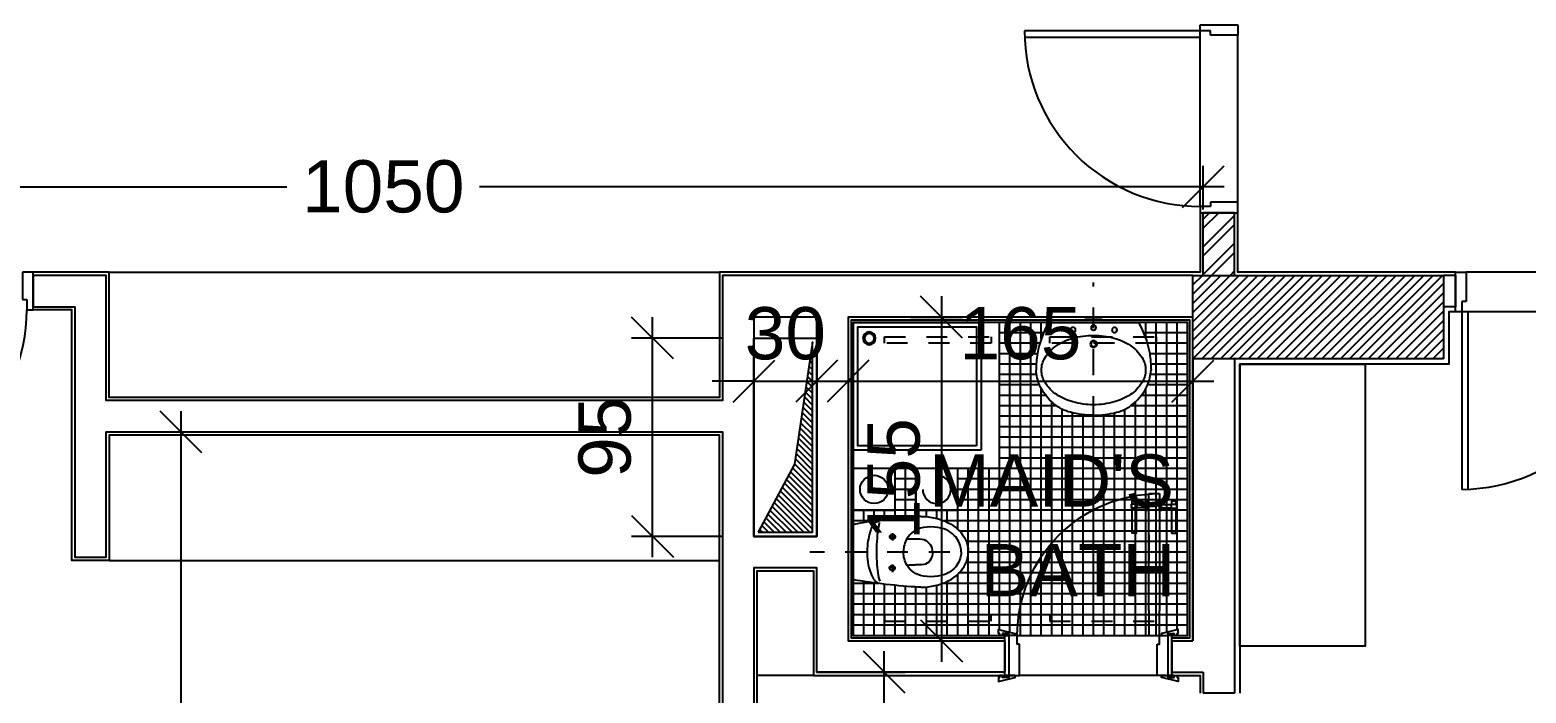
# Model space of a CAD drawing. Extents: x -1.8 to 45.6, y -22.6 to 61.5.
# Drawn here: x 8.61 to 15.77, y 45.9 to 49.07 of the extents above; entities that cross this region are included whole.
import ezdxf
from ezdxf.enums import TextEntityAlignment as Align

# ---------------------------------------------------------------- set-up
doc = ezdxf.new("R2010")
doc.units = 0
doc.header["$MEASUREMENT"] = 0
doc.header["$PDMODE"] = 35
doc.header["$PDSIZE"] = 0.3
for name, pattern in [('CENTER', [2, 1.25, -0.25, 0.25, -0.25]), ('DASHDOTX2', [50.8, 25.4, -12.7, 0, -12.7]), ('HIDDEN2', [0.1875, 0.125, -0.0625])]:
    doc.linetypes.add(name, pattern=pattern)
doc.layers.get('0').update_dxf_attribs({"linetype": 'CONTINUOUS'})
doc.layers.get('DEFPOINTS').update_dxf_attribs({"linetype": 'CONTINUOUS'})
for name, color, linetype in [('60%', 7, 'CONTINUOUS'), ('A-AXIS-SANITARY', 10, 'DASHDOTX2'), ('A-closet', 252, 'CONTINUOUS'), ('a-dim', 3, 'CONTINUOUS'), ('A-DOORS', 1, 'CONTINUOUS'), ('A-FLOR-FCL', 61, 'HIDDEN2'), ('A-FLOR-PFIX', 61, 'CONTINUOUS'), ('A-HATCH-CONC', 8, 'CONTINUOUS'), ('A-HATCH-WALL', 8, 'CONTINUOUS'), ('a-kitchen', 95, 'CONTINUOUS'), ('A-MECHANICAL', 8, 'CONTINUOUS'), ('A-NOMENCLATURE', 3, 'CONTINUOUS'), ('A-PLASTER', 8, 'CONTINUOUS'), ('A-PORTE', 1, 'CONTINUOUS'), ('A-PROJ-TIL-BATH', 8, 'CONTINUOUS'), ('A-SANIT', 95, 'CONTINUOUS'), ('A-SECT-TILE', 12, 'CONTINUOUS'), ('a-shaft', 251, 'CONTINUOUS'), ('A-TILES', 137, 'CONTINUOUS'), ('A-WALL', 4, 'CONTINUOUS'), ('S-2ND-3RD-4-5-6TH$0$A-SHAFT 2-3-4-5-6', 8, 'CONTINUOUS'), ('S-2ND-3RD-4-5-6TH$0$A-STR 2-3-4-5-6', 2, 'CONTINUOUS')]:
    doc.layers.add(name, color=color, linetype=linetype)
doc.styles.add('A100-STEXT', font='arial.ttf', dxfattribs={"height": 0.25})
doc.dimstyles.new('A100-DIM', dxfattribs={"dimtxt": 0.25, "dimasz": 0.2, "dimexe": 0.1, "dimexo": 0.3, "dimgap": 0.1, "dimtad": 1, "dimlfac": 100, "dimrnd": 0.5, "dimdsep": 46, "dimtxsty": 'A100-STEXT', "dimblk1": 'OBLIQUE', "dimblk2": 'OBLIQUE', "dimsah": 1, "dimcen": -0.05, "dimdle": 0.1, "dimclrd": 15, "dimclre": 15, "dimclrt": 256, "dimadec": 0, "dimazin": 0, "dimtfac": 0.28, "dimtix": 1, "dimtmove": 2, "dimatfit": 3, "dimldrblk": 'OBLIQUE', "dimfxl": 1, "dimtolj": 1, "dimarcsym": 0})

# ---------------------------------------------------------------- blocks, each defined once
blk = doc.blocks.new('A$C10AC7E0F')
at = {"layer": 'A-PROJ-TIL-BATH', "ltscale": 0.5}
for p, q in [((0, -1.4713), (0, 0)), ((0.2111, -0.05), (0, -0.05)), ((0.05, -1.4838), (0.05, 0)), ((0.1, -1.5), (0.1, 0)), ((0.15, -1.5), (0.15, 0)), ((0.2, -0.0792), (0.2, 0)), ((0.9, -0.05), (0.6889, -0.05)), ((0.7, -0.0792), (0.7, 0)), ((0.75, -1.5), (0.75, 0)), ((0.8, -1.4838), (0.8, 0)), ((0.85, -1.4713), (0.85, 0)), ((0.9, -1.5), (0.9, 0)), ((0.1933, -0.1), (0, -0.1)), ((0.9, -0.1), (0.7067, -0.1)), ((0.1812, -0.15), (0, -0.15)), ((0.1759, -0.2), (0, -0.2)), ((0.9, -0.15), (0.7188, -0.15)), ((0.9, -0.2), (0.7241, -0.2)), ((0.1772, -0.25), (0, -0.25)), ((0.9, -0.25), (0.7228, -0.25)), ((0.1913, -0.3), (0, -0.3)), ((0.2216, -0.35), (0, -0.35)), ((0.2, -1.5), (0.2, -0.3174)), ((0.9, -0.35), (0.6784, -0.35)), ((0.7, -1.5), (0.7, -0.3174)), ((0.9, -0.3), (0.7087, -0.3)), ((0.2729, -0.4), (0, -0.4)), ((0.25, -1.5), (0.25, -0.3809)), ((0.3, -1.5), (0.3, -0.4165)), ((0.6, -1.5), (0.6, -0.4165)), ((0.9, -0.4), (0.6271, -0.4)), ((0.65, -1.5), (0.65, -0.3809)), ((0.9, -0.45), (0, -0.45)), ((0.9, -0.5), (0, -0.5)), ((0.35, -1.5), (0.35, -0.4334)), ((0.4, -1.5), (0.4, -0.4424)), ((0.45, -1.5), (0.45, -0.445)), ((0.5, -1.5), (0.5, -0.4424)), ((0.55, -1.5), (0.55, -0.4334)), ((0.9, -0.55), (0, -0.55)), ((0.9, -0.6), (0, -0.6)), ((0.9, -0.7), (-0.7, -0.7)), ((-0.5, -0.9391), (-0.5, -0.7)), ((-0.45, -0.9341), (-0.45, -0.7)), ((-0.4, -0.9306), (-0.4, -0.7)), ((-0.2, -0.991), (-0.2, -0.7)), ((-0.15, -1.5), (-0.15, -0.7)), ((-0.1, -1.5), (-0.1, -0.7)), ((-0.05, -1.5), (-0.05, -0.7)), ((0.9, -0.65), (0, -0.65)), ((-0.4, -0.75), (-0.5, -0.75)), ((0.9, -0.75), (-0.2, -0.75)), ((-0.4, -0.8), (-0.5, -0.8)), ((-0.4, -0.85), (-0.5, -0.85)), ((0.9, -0.8), (-0.2, -0.8)), ((0.9, -0.85), (-0.2, -0.85)), ((0.9, -0.9), (-0.7, -0.9)), ((-0.65, -0.959), (-0.65, -0.9)), ((-0.6, -0.9516), (-0.6, -0.9)), ((-0.55, -0.945), (-0.55, -0.9)), ((-0.35, -0.9307), (-0.35, -0.9)), ((-0.3, -0.9391), (-0.3, -0.9)), ((-0.25, -0.9575), (-0.25, -0.9)), ((-0.5882, -0.95), (-0.7, -0.95)), ((0.9, -0.95), (-0.2669, -0.95)), ((0.9, -1), (-0.1908, -1)), ((0.9, -1.05), (-0.1589, -1.05)), ((0.9, -1.1), (-0.1501, -1.1)), ((-0.2, -1.5), (-0.2, -1.2066)), ((0.9, -1.2), (-0.1931, -1.2)), ((0.9, -1.15), (-0.1599, -1.15)), ((-0.5803, -1.25), (-0.7, -1.25)), ((-0.65, -1.5), (-0.65, -1.2406)), ((-0.6, -1.5), (-0.6, -1.2475)), ((-0.55, -1.5), (-0.55, -1.2537)), ((-0.5, -1.5), (-0.5, -1.2591)), ((-0.45, -1.5), (-0.45, -1.2637)), ((-0.4, -1.5), (-0.4, -1.267)), ((-0.35, -1.5), (-0.35, -1.2669)), ((-0.3, -1.5), (-0.3, -1.2584)), ((0.9, -1.25), (-0.273, -1.25)), ((-0.25, -1.5), (-0.25, -1.2401)), ((0.9, -1.3), (-0.7, -1.3)), ((0.9, -1.35), (-0.7, -1.35)), ((0.9, -1.4), (-0.7, -1.4)), ((0.9, -1.45), (-0.7, -1.45)), ((0, -1.5), (0, -1.49)), ((0.85, -1.5), (0.85, -1.49))]:
    blk.add_line(p, q, dxfattribs=at)
blk = doc.blocks.new('P90E18D')
at = {"layer": 'A-PORTE'}
for p, q in [((0, 0), (0.05, 0)), ((0, -0.18), (0, 0)), ((0.05, 0), (0.05, -0.13)), ((0.9, 0), (0.85, 0)), ((0.85, 0), (0.85, -0.13)), ((0.9, -0.18), (0.9, 0)), ((0.05, -0.13), (0.03, -0.13)), ((0.03, -0.13), (0.03, -0.18)), ((0.85, -0.13), (0.87, -0.13)), ((0.87, -0.13), (0.87, -0.18)), ((0.03, -0.18), (0, -0.18)), ((0.06, -0.18), (0.02, -0.18)), ((0.03, -0.18), (0.03, -1.02)), ((0.06, -1.02), (0.06, -0.18)), ((0.87, -0.18), (0.9, -0.18))]:
    blk.add_line(p, q, dxfattribs=at)
blk.add_arc((0.03, -0.18), 0.84, 270, 360, dxfattribs=at)
blk = doc.blocks.new('P90E19D')
at = {"layer": 'A-PORTE'}
for p, q in [((0, 0), (0.05, 0)), ((0, -0.19), (0, 0)), ((0.05, 0), (0.05, -0.14)), ((0.9, 0), (0.85, 0)), ((0.85, 0), (0.85, -0.14)), ((0.9, -0.19), (0.9, 0)), ((0.03, -0.14), (0.03, -0.19)), ((0.05, -0.14), (0.03, -0.14)), ((0.85, -0.14), (0.87, -0.14)), ((0.87, -0.14), (0.87, -0.19)), ((0.03, -0.19), (0, -0.19)), ((0.06, -0.19), (0.02, -0.19)), ((0.03, -0.19), (0.03, -1.0399)), ((0.06, -1.0391), (0.06, -0.19)), ((0.87, -0.19), (0.9, -0.19))]:
    blk.add_line(p, q, dxfattribs=at)
blk.add_arc((0.02, -0.19), 0.85, 270.67408, 360, dxfattribs=at)
blk = doc.blocks.new('BAC')
at = {"layer": 'A-SANIT'}
for points in [[(-0.7, -0.7), (0, -0.7), (0, 0), (-0.7, 0)], [(-0.675, -0.675), (-0.025, -0.675), (-0.025, -0.025), (-0.675, -0.025)]]:
    blk.add_lwpolyline(points, close=True, dxfattribs=at)
for radius in [0.035, 0.0263]:
    blk.add_circle((-0.0875, -0.0875), radius, dxfattribs=at)
blk = doc.blocks.new('A$C45807027')
at = {"layer": 'A-DOORS'}
for p, q in [((0, 0.009), (-0.009, -0.019)), ((-0.009, 0.009), (0, -0.019)), ((0.19, 0.009), (0.199, -0.019)), ((0.199, 0.009), (0.19, -0.019)), ((0.68, 0.0005), (0.68, 0.0195)), ((0.6805, 0.02), (0.8, 0.02)), ((0.8, -0.003), (0.8, 0.023)), ((0.8, 0.023), (0.805, 0.023)), ((0.815, 0.023), (0.82, 0.023)), ((0.82, -0.003), (0.82, 0.023)), ((0.82, 0.02), (0.8345, 0.02)), ((0.835, 0.0005), (0.835, 0.0195)), ((0.19, -0.11), (0.19, -0.06)), ((0.19, -0.06), (0.31, -0.06)), ((0.75, -0.06), (0.31, -0.06)), ((0.673, -0.06), (0.55, -0.06)), ((0.6805, 0), (0.8, 0)), ((0.87, -0.06), (0.75, -0.06)), ((0.79, -0.06), (0.79, -0.052)), ((0.79, -0.06), (0.83, -0.06)), ((0.792, -0.05), (0.828, -0.05)), ((0.8, -0.003), (0.8025, -0.003)), ((0.8025, -0.05), (0.8025, -0.003)), ((0.8175, -0.05), (0.8175, -0.003)), ((0.8175, -0.003), (0.82, -0.003)), ((0.82, 0), (0.8345, 0)), ((0.83, -0.06), (0.83, -0.052)), ((0.87, -0.11), (0.87, -0.06)), ((0.31, -0.11), (0.19, -0.11)), ((0.31, -0.11), (0.75, -0.11)), ((0.673, -0.11), (0.55, -0.11)), ((0.75, -0.11), (0.87, -0.11)), ((0.79, -0.11), (0.79, -0.118)), ((0.79, -0.11), (0.83, -0.11)), ((0.792, -0.12), (0.828, -0.12)), ((0.8025, -0.12), (0.8025, -0.167)), ((0.8175, -0.12), (0.8175, -0.167)), ((0.83, -0.11), (0.83, -0.118)), ((0.68, -0.1705), (0.68, -0.1895)), ((0.6805, -0.17), (0.8, -0.17)), ((0.6805, -0.19), (0.8, -0.19)), ((0.8, -0.167), (0.8, -0.193)), ((0.8, -0.167), (0.8025, -0.167)), ((0.8, -0.193), (0.805, -0.193)), ((0.815, -0.193), (0.82, -0.193)), ((0.8175, -0.167), (0.82, -0.167)), ((0.82, -0.167), (0.82, -0.193)), ((0.82, -0.17), (0.8345, -0.17)), ((0.82, -0.19), (0.8345, -0.19)), ((0.835, -0.1705), (0.835, -0.1895)), ((0, -0.809), (-0.009, -0.781)), ((-0.009, -0.809), (0, -0.781)), ((0.19, -0.809), (0.199, -0.781)), ((0.199, -0.809), (0.19, -0.781))]:
    blk.add_line(p, q, dxfattribs=at)
at = {"layer": 'A-DOORS', "color": 8}
for p, q in [((0, -0.07), (0, -0.73)), ((0.19, -0.74), (0.19, -0.06))]:
    blk.add_line(p, q, dxfattribs=at)
at = {"layer": 'A-DOORS'}
for points in [[(0, 0.01), (0, 0.025), (-0.01, 0.025), (-0.01, 0.03), (-0.03, 0.03), (-0.0104, -0.0482, 0.381769), (-0.0084, -0.05), (0, -0.05), (0, -0.02), (-0.01, -0.02), (-0.01, 0.01), (0, 0.01)], [(0.19, 0.01), (0.19, 0.025), (0.2, 0.025), (0.2, 0.03), (0.22, 0.03), (0.2004, -0.0482, -0.381769), (0.1984, -0.05), (0.19, -0.05), (0.19, -0.02), (0.2, -0.02), (0.2, 0.01), (0.19, 0.01)], [(0, -0.81), (0, -0.825), (-0.01, -0.825), (-0.01, -0.83), (-0.03, -0.83), (-0.0104, -0.7518, -0.381769), (-0.0084, -0.75), (0, -0.75), (0, -0.78), (-0.01, -0.78), (-0.01, -0.81), (0, -0.81)], [(0.19, -0.81), (0.19, -0.825), (0.2, -0.825), (0.2, -0.83), (0.22, -0.83), (0.2004, -0.7518, 0.381769), (0.1984, -0.75), (0.19, -0.75), (0.19, -0.78), (0.2, -0.78), (0.2, -0.81), (0.19, -0.81)]]:
    blk.add_lwpolyline(points, format="xyb", dxfattribs=at)
for points in [[(0, 0.009), (0, -0.019), (-0.009, -0.019), (-0.009, 0.009)], [(0.19, 0.009), (0.19, -0.019), (0.199, -0.019), (0.199, 0.009)], [(0, -0.809), (0, -0.781), (-0.009, -0.781), (-0.009, -0.809)], [(0.19, -0.809), (0.19, -0.781), (0.199, -0.781), (0.199, -0.809)]]:
    blk.add_lwpolyline(points, close=True, dxfattribs=at)
for points in [[(0, 0), (0.19, 0), (0.19, -0.02), (0, -0.02), (0, 0)], [(0.19, -0.02), (0, -0.02), (0, -0.07), (0.15, -0.07)], [(0.15, -0.07), (0.15, -0.06), (0.19, -0.06), (0.19, -0.02)], [(0.19, -0.78), (0, -0.78), (0, -0.73), (0.15, -0.73)], [(0, -0.8), (0.19, -0.8), (0.19, -0.78), (0, -0.78), (0, -0.8)], [(0.15, -0.73), (0.15, -0.74), (0.19, -0.74), (0.19, -0.78)]]:
    blk.add_lwpolyline(points, dxfattribs=at)
blk.add_arc((0.1897, -0.0597), 0.6803, 270.02544, 359.97456, dxfattribs=at)
at = {"layer": 'A-DOORS', "extrusion": (0, 0, -1)}
for centre, major_axis, start_param, end_param in [((0.6805, 0.0195), (-0.000354, 0.000354), 5.497787, 7.068583), ((0.6805, 0.0005), (0.000354, 0.000354), 2.356194, 3.926991), ((0.81, 0.0306), (-0.00642, 0.00642), 3.344077, 4.509904), ((0.8345, 0.0195), (0.000354, 0.000354), -0.785398, 0.785398), ((0.8345, 0.0005), (-0.000354, 0.000354), 2.356194, 3.926991), ((0.792, -0.052), (-0.00141, 0.00141), 5.497787, 7.068583), ((0.81, -0.021), (-0.0138, 0.0138), 0.390607, 1.180189), ((0.828, -0.052), (0.00141, 0.00141), -0.785398, 0.785398), ((0.792, -0.118), (-0.00141, 0.00141), 3.926991, 5.497787), ((0.828, -0.118), (-0.00141, 0.00141), 2.356194, 3.926991), ((0.6805, -0.1705), (-0.000354, 0.000354), 5.497787, 7.068583), ((0.6805, -0.1895), (0.000354, 0.000354), 2.356194, 3.926991), ((0.81, -0.149), (-0.0138, 0.0138), 3.5322, 4.321782), ((0.81, -0.2006), (-0.00642, 0.00642), 0.202485, 1.368312), ((0.8345, -0.1705), (0.000354, 0.000354), -0.785398, 0.785398), ((0.8345, -0.1895), (0.000354, 0.000354), 0.785398, 2.356194)]:
    blk.add_ellipse(centre, major_axis=major_axis, ratio=1, start_param=start_param, end_param=end_param, dxfattribs=at)
blk = doc.blocks.new('A$C53822070')
for p, q in [((-0.2151, 0), (0.2151, 0)), ((0.0415, 0.0208), (-0.0415, 0.0208)), ((0, -0.0208), (0, 0.0623))]:
    blk.add_line(p, q)
for centre, major_axis, ratio, start_param, end_param in [((0.0235, -0.1413), (0.1682, 0.344), 0.723099, 1.513078, 1.932546), ((-0.05, -0.2181), (0.0143, 0.3454), 0.649977, 1.397156, 1.627734), ((0.1411, -0.2285), (0.0236, 0.1689), 0.782, 4.379189, 4.821349), ((0.0117, -0.2055), (0.2677, 0.0211), 0.927449, -0.919698, -0.479256), ((0.0331, -0.1533), (-0.0987, 0.271), 0.7883, 3.04069, 3.436057), ((0.005, -0.0517), (0.2781, 0.2781), 1, 3.914278, 4.196419)]:
    blk.add_ellipse(centre, major_axis=major_axis, ratio=ratio, start_param=start_param, end_param=end_param)
at = {"extrusion": (0, 0, -1)}
for centre, major_axis, ratio, start_param, end_param in [((-0.0235, -0.1413), (-0.1682, 0.344), 0.723099, 1.513078, 1.932546), ((-0.0984, -0.0369), (-0.00881, 0.00881), 1, 5.497787, 11.780972), ((0, -0.4349), (-0.2634, 0.2634), 1, 0.51597, 0.785398), ((-0.0002, -0.0251), (0.00881, 0.00881), 1, 3.926991, 10.210176), ((0, -0.4349), (0.2634, 0.2634), 1, -0.785398, -0.51597), ((0.1005, -0.0364), (-0.00881, 0.00881), 1, 5.497787, 11.780972), ((-0.0709, -0.269), (0.1343, 0.1343), 1, 4.48294, 4.909784), ((-0.0281, -0.3332), (0.1889, 0.1889), 1, -1.373401, -1.054826), ((0, -0.1038), (0.0117, 0.0117), 1, 3.926991, 10.210176), ((0, -0.1038), (-0.00881, 0.00881), 1, 5.497787, 11.780972), ((0.0281, -0.3332), (-0.1889, 0.1889), 1, 1.054826, 1.373401), ((0.0709, -0.269), (-0.1343, 0.1343), 1, 1.373401, 1.800245), ((-0.1361, -0.2285), (0.08, 0.08), 1, 3.926991, 4.48294), ((0.1361, -0.2285), (-0.08, 0.08), 1, 1.800245, 2.356194), ((0.05, -0.2181), (-0.0143, 0.3454), 0.649977, 1.397156, 1.627734), ((-0.1411, -0.2285), (-0.0236, 0.1689), 0.782, 4.379189, 4.821349), ((-0.1361, -0.2285), (0.08, 0.08), 1, 3.371042, 3.926991), ((0.1361, -0.2285), (0.08, 0.08), 1, 0.785398, 1.341347), ((-0.0117, -0.2055), (-0.2677, 0.0211), 0.927449, -0.919698, -0.479256), ((-0.0709, -0.188), (0.1343, 0.1343), 1, 2.944197, 3.371042), ((-0.0281, -0.1237), (-0.1889, 0.1889), 1, 4.196419, 4.514993), ((0.0281, -0.1237), (0.1889, 0.1889), 1, 1.768192, 2.086766), ((0.0709, -0.188), (0.1343, 0.1343), 1, 1.341347, 1.768192), ((-0.0331, -0.1533), (0.0987, 0.271), 0.7883, 3.04069, 3.436057), ((0, -0.0221), (-0.2634, 0.2634), 1, 3.926991, 4.196419), ((0, -0.0221), (-0.2634, 0.2634), 1, 3.657563, 3.926991), ((-0.005, -0.0517), (-0.2781, 0.2781), 1, 3.914278, 4.196419)]:
    blk.add_ellipse(centre, major_axis=major_axis, ratio=ratio, start_param=start_param, end_param=end_param, dxfattribs=at)
at = {"layer": 'A-AXIS-SANITARY', "linetype": 'CENTER', "ltscale": 0.1}
blk.add_line((0, -0.6786), (0, 0.1908), dxfattribs=at)
blk = doc.blocks.new('A$C7FB65830')
at = {"color": 0}
for p, q in [((-443.2, 7.2), (-455.5, -0.9)), ((-430.1, 14.4), (-443.2, 7.2)), ((-416.3, 20.9), (-430.1, 14.4)), ((-401.9, 26.6), (-416.3, 20.9)), ((-387, 31.5), (-401.9, 26.6)), ((-371.6, 35.5), (-387, 31.5)), ((-355.8, 38.7), (-371.6, 35.5)), ((-339.7, 41), (-355.8, 38.7)), ((-323.3, 42.4), (-339.7, 41)), ((-306.8, 42.9), (-323.3, 42.4)), ((-305.8, 42.4), (-292.6, 42.1)), ((-292.6, 42.1), (-277.8, 41.5)), ((-277.8, 41.5), (-261.5, 40.5)), ((-261.5, 40.5), (-244, 39.2)), ((-244, 39.2), (-225.6, 37.5)), ((-225.6, 37.5), (-206.4, 35.6)), ((-206.4, 35.6), (-186.8, 33.5)), ((-186.8, 33.5), (-167, 31.3)), ((-167, 31.3), (-147.2, 28.9)), ((-147.2, 28.9), (-127.6, 26.4)), ((-128.9, 27), (-124.9, 25.6)), ((-127.6, 26.4), (-108.5, 23.9)), ((-124.9, 25.6), (-121.2, 24.2)), ((-121.2, 24.2), (-117.7, 22.9)), ((-117.7, 22.9), (-114.3, 21.7)), ((-116.6, 14.7), (-113.9, 1.7)), ((-114.3, 21.7), (-111.2, 20.4)), ((-113.9, 1.7), (-111.5, -12.1)), ((-111.2, 20.4), (-108.3, 19.2)), ((-108.5, 23.9), (-90.2, 21.4)), ((-108.3, 19.2), (-105.5, 18)), ((-105.5, 18), (-102.8, 16.7)), ((-102.8, 16.7), (-100.3, 15.3)), ((-100.3, 15.3), (-98, 13.8)), ((-98, 13.8), (-95.8, 12.2)), ((-95.8, 12.2), (-93.7, 10.5)), ((-93.7, 10.5), (-91.7, 8.5)), ((-91.7, 8.5), (-89.8, 6.4)), ((-90.2, 21.4), (-72.8, 18.9)), ((-89.8, 6.4), (-88, 4.1)), ((-88, 4.1), (-86.2, 1.5)), ((-86.2, 1.5), (-84.5, -1.4)), ((-72.8, 18.9), (-56.6, 16.5)), ((-56.6, 16.5), (-41.9, 14.2)), ((-41.9, 14.2), (-28.9, 12)), ((-28.9, 12), (-17.8, 10.1)), ((-17.8, 10.1), (-8.8, 8.4)), ((-8.8, 8.4), (-2.3, 7)), ((-2.3, 7), (1.5, 5.9)), ((1.9, 5.9), (1.9, -244.6)), ((-509.7, -63.7), (-514.7, -76.4)), ((-503.4, -51.6), (-509.7, -63.7)), ((-495.9, -40.1), (-503.4, -51.6)), ((-487.3, -29.3), (-495.9, -40.1)), ((-477.7, -19.1), (-487.3, -29.3)), ((-478.8, -73.1), (-474.8, -65.4)), ((-467, -9.6), (-477.7, -19.1)), ((-474.8, -65.4), (-470.1, -57.8)), ((-470.1, -57.8), (-464.5, -50.3)), ((-455.5, -0.9), (-467, -9.6)), ((-464.5, -50.3), (-458, -43.1)), ((-458, -43.1), (-450.6, -36.1)), ((-450.6, -36.1), (-442.2, -29.6)), ((-442.2, -29.6), (-432.7, -23.6)), ((-432.7, -23.6), (-422.2, -18.3)), ((-422.2, -18.3), (-410.4, -13.6)), ((-410.4, -13.6), (-397.5, -9.9)), ((-397.5, -9.9), (-383.3, -7.1)), ((-383.3, -7.1), (-367.7, -5.3)), ((-367.7, -5.3), (-350.8, -4.7)), ((-350.8, -4.7), (-334, -5.4)), ((-329, -66.7), (-336.4, -71.9)), ((-334, -5.4), (-318.7, -7.4)), ((-320.4, -62.6), (-329, -66.7)), ((-310.9, -59.9), (-320.4, -62.6)), ((-318.7, -7.4), (-305, -10.6)), ((-300.2, -58.6), (-310.9, -59.9)), ((-305, -10.6), (-292.7, -14.9)), ((-297.8, -58.6), (-300.2, -58.6)), ((-295.1, -58.5), (-297.8, -58.6)), ((-292, -58.5), (-295.1, -58.5)), ((-292.7, -14.9), (-281.7, -20.1)), ((-288.7, -58.4), (-292, -58.5)), ((-285.1, -58.4), (-288.7, -58.4)), ((-281.4, -58.4), (-285.1, -58.4)), ((-281.7, -20.1), (-272, -26.1)), ((-277.6, -58.3), (-281.4, -58.4)), ((-273.7, -58.3), (-277.6, -58.3)), ((-269.8, -58.3), (-273.7, -58.3)), ((-272, -26.1), (-263.5, -32.8)), ((-266, -58.3), (-269.8, -58.3)), ((-262.3, -58.3), (-266, -58.3)), ((-263.5, -32.8), (-256.1, -40)), ((-258.7, -58.3), (-262.3, -58.3)), ((-255.3, -58.4), (-258.7, -58.3)), ((-256.1, -40), (-249.7, -47.6)), ((-252.3, -58.4), (-255.3, -58.4)), ((-249.5, -58.4), (-252.3, -58.4)), ((-249.7, -47.6), (-244.3, -55.4)), ((-247.1, -58.4), (-249.5, -58.4)), ((-245.2, -58.4), (-247.1, -58.4)), ((-243.7, -58.4), (-245.2, -58.4)), ((-244.3, -55.4), (-239.8, -63.4)), ((-242.8, -58.4), (-243.7, -58.4)), ((-242.5, -58.4), (-242.8, -58.4)), ((-239.8, -63.4), (-236.1, -71.4)), ((-193.8, -49.6), (-159.9, -49.6)), ((-188.5, -47.2), (-188.7, -49.2)), ((-188.7, -49.2), (-188.5, -51.3)), ((-188, -45.2), (-188.5, -47.2)), ((-188.5, -51.3), (-188, -53.3)), ((-187.1, -43.3), (-188, -45.2)), ((-188, -53.3), (-187.1, -55.2)), ((-185.9, -41.6), (-187.1, -43.3)), ((-187.1, -55.2), (-185.9, -56.9)), ((-184.4, -40.1), (-185.9, -41.6)), ((-185.9, -56.9), (-184.4, -58.3)), ((-182.7, -38.9), (-184.4, -40.1)), ((-184.4, -58.3), (-182.7, -59.5)), ((-180.9, -38.1), (-182.7, -38.9)), ((-182.7, -59.5), (-180.9, -60.4)), ((-178.8, -37.5), (-180.9, -38.1)), ((-180.9, -60.4), (-178.8, -60.9)), ((-176.8, -37.3), (-178.8, -37.5)), ((-178.8, -60.9), (-176.8, -61.1)), ((-174.7, -37.5), (-176.8, -37.3)), ((-176.8, -61.1), (-174.7, -60.9)), ((-176.5, -33.5), (-176.5, -66.3)), ((-172.7, -38.1), (-174.7, -37.5)), ((-174.7, -60.9), (-172.7, -60.4)), ((-170.8, -38.9), (-172.7, -38.1)), ((-172.7, -60.4), (-170.8, -59.5)), ((-169.1, -40.1), (-170.8, -38.9)), ((-170.8, -59.5), (-169.1, -58.3)), ((-167.7, -41.6), (-169.1, -40.1)), ((-169.1, -58.3), (-167.7, -56.9)), ((-166.5, -43.3), (-167.7, -41.6)), ((-167.7, -56.9), (-166.5, -55.2)), ((-165.6, -45.2), (-166.5, -43.3)), ((-166.5, -55.2), (-165.6, -53.3)), ((-165.1, -47.2), (-165.6, -45.2)), ((-165.6, -53.3), (-165.1, -51.3)), ((-164.9, -49.2), (-165.1, -47.2)), ((-165.1, -51.3), (-164.9, -49.2)), ((-164.9, -49.2), (-164.9, -49.2)), ((-164.9, -49.2), (-164.9, -49.2)), ((-111.5, -12.1), (-109.4, -26.3)), ((-109.4, -26.3), (-107.7, -41)), ((-107.7, -41), (-106.3, -56)), ((-106.3, -56), (-105.2, -71.2)), ((-84.5, -1.4), (-82.9, -4.5)), ((-82.9, -4.5), (-81.3, -8)), ((-81.3, -8), (-79.8, -11.8)), ((-79.8, -11.8), (-77.6, -18)), ((-77.6, -18), (-75.3, -24.9)), ((-75.3, -24.9), (-73.1, -32.6)), ((-73.1, -32.6), (-70.9, -41)), ((-70.9, -41), (-68.8, -50)), ((-68.8, -50), (-66.9, -59.7)), ((-66.9, -59.7), (-65.1, -69.9)), ((-520.6, -103.5), (-521.4, -118)), ((-520.6, -132.9), (-521.4, -118.5)), ((-518.3, -89.7), (-520.6, -103.5)), ((-518.3, -146.7), (-520.6, -132.9)), ((-514.7, -76.4), (-518.3, -89.7)), ((-489.9, -118.2), (-489.7, -113.4)), ((-489.9, -118.2), (-489.7, -123.1)), ((-489.7, -113.4), (-489.2, -107.8)), ((-489.7, -123.1), (-489.2, -128.6)), ((-489.2, -107.8), (-488.2, -101.7)), ((-489.2, -128.6), (-488.2, -134.8)), ((-488.2, -101.7), (-486.7, -95)), ((-488.2, -134.8), (-486.7, -141.4)), ((-486.7, -95), (-484.7, -88)), ((-484.7, -88), (-482.1, -80.6)), ((-482.1, -80.6), (-478.8, -73.1)), ((-357.6, -109.9), (-358.6, -118.6)), ((-358.6, -118.6), (-358.5, -127.3)), ((-358.5, -127.3), (-357.4, -135.9)), ((-355.5, -101.3), (-357.6, -109.9)), ((-357.4, -135.9), (-355.1, -144.1)), ((-352.4, -93), (-355.5, -101.3)), ((-348.1, -85.3), (-352.4, -93)), ((-342.8, -78.2), (-348.1, -85.3)), ((-336.4, -71.9), (-342.8, -78.2)), ((-236.1, -71.4), (-233.1, -79.2)), ((-233.1, -79.2), (-230.8, -86.8)), ((-230.8, -86.8), (-229, -94)), ((-229, -94), (-227.7, -100.6)), ((-229, -142.4), (-227.7, -135.8)), ((-227.7, -100.6), (-226.9, -106.6)), ((-227.7, -135.8), (-226.9, -129.8)), ((-226.9, -106.6), (-226.4, -111.8)), ((-226.9, -129.8), (-226.4, -124.6)), ((-226.4, -111.8), (-226.1, -116.1)), ((-226.4, -124.6), (-226.1, -120.4)), ((-226.1, -116.1), (-226, -119.2)), ((-226.1, -120.4), (-226, -117.2)), ((-105.2, -71.2), (-104.4, -86.6)), ((-104.4, -86.6), (-103.9, -102)), ((-103.8, -132.4), (-104.2, -147.2)), ((-103.9, -102), (-103.7, -117.3)), ((-103.7, -117.3), (-103.8, -132.4)), ((-65.1, -69.9), (-63.7, -80.5)), ((-63.7, -80.5), (-62.5, -91.6)), ((-62.5, -91.6), (-61.7, -103.1)), ((-61.7, -103.1), (-61.2, -115)), ((-61.2, -127.1), (-61.7, -139.4)), ((-61.2, -115), (-61.2, -127.1)), ((-514.7, -160), (-518.3, -146.7)), ((-509.7, -172.8), (-514.7, -160)), ((-503.4, -184.9), (-509.7, -172.8)), ((-495.9, -196.3), (-503.4, -184.9)), ((-487.3, -207.2), (-495.9, -196.3)), ((-486.7, -141.4), (-484.7, -148.5)), ((-484.7, -148.5), (-482.1, -155.8)), ((-482.1, -155.8), (-478.8, -163.4)), ((-478.8, -163.4), (-474.8, -171)), ((-474.8, -171), (-470.1, -178.6)), ((-470.1, -178.6), (-464.5, -186.1)), ((-464.5, -186.1), (-458, -193.4)), ((-458, -193.4), (-450.6, -200.3)), ((-450.6, -200.3), (-442.2, -206.8)), ((-355.1, -144.1), (-351.8, -151.7)), ((-351.8, -151.7), (-347.4, -158.7)), ((-347.4, -158.7), (-341.8, -164.8)), ((-341.8, -164.8), (-335.2, -169.9)), ((-335.2, -169.9), (-327.6, -173.8)), ((-327.6, -173.8), (-318.8, -176.3)), ((-318.8, -176.3), (-308.9, -177.3)), ((-308.9, -177.3), (-303.4, -177.4)), ((-303.4, -177.4), (-298, -177.5)), ((-298, -177.5), (-292.9, -177.6)), ((-292.9, -177.6), (-287.9, -177.8)), ((-287.9, -177.8), (-283.1, -178)), ((-283.1, -178), (-278.6, -178.2)), ((-278.6, -178.2), (-274.3, -178.4)), ((-274.3, -178.4), (-270.3, -178.6)), ((-272, -210.3), (-263.5, -203.6)), ((-270.3, -178.6), (-266.5, -178.8)), ((-266.5, -178.8), (-262.9, -179)), ((-263.5, -203.6), (-256.1, -196.4)), ((-262.9, -179), (-259.7, -179.2)), ((-259.7, -179.2), (-256.7, -179.4)), ((-256.7, -179.4), (-254.1, -179.6)), ((-256.1, -196.4), (-249.7, -188.8)), ((-254.1, -179.6), (-251.7, -179.8)), ((-251.7, -179.8), (-249.7, -179.9)), ((-249.7, -179.9), (-248, -180.1)), ((-249.7, -188.8), (-244.3, -181)), ((-248, -180.1), (-246.7, -180.2)), ((-246.7, -180.2), (-245.7, -180.3)), ((-245.7, -180.3), (-245.2, -180.3)), ((-245.2, -180.3), (-245, -180.3)), ((-244.3, -181), (-239.8, -173)), ((-239.8, -173), (-236.1, -165)), ((-236.1, -165), (-233.1, -157.2)), ((-233.1, -157.2), (-230.8, -149.6)), ((-230.8, -149.6), (-229, -142.4)), ((-192.4, -191.7), (-158.5, -191.7)), ((-187.5, -189.8), (-187.7, -191.9)), ((-187.7, -191.9), (-187.5, -194)), ((-186.9, -187.8), (-187.5, -189.8)), ((-187.5, -194), (-186.9, -196)), ((-186.1, -186), (-186.9, -187.8)), ((-186.9, -196), (-186.1, -197.8)), ((-184.9, -184.3), (-186.1, -186)), ((-186.1, -197.8), (-184.9, -199.5)), ((-183.4, -182.8), (-184.9, -184.3)), ((-184.9, -199.5), (-183.4, -201)), ((-181.7, -181.6), (-183.4, -182.8)), ((-183.4, -201), (-181.7, -202.2)), ((-179.8, -180.7), (-181.7, -181.6)), ((-181.7, -202.2), (-179.8, -203.1)), ((-177.8, -180.2), (-179.8, -180.7)), ((-179.8, -203.1), (-177.8, -203.6)), ((-175.8, -180), (-177.8, -180.2)), ((-177.8, -203.6), (-175.8, -203.8)), ((-176.1, -176.2), (-176.1, -210.1)), ((-173.7, -180.2), (-175.8, -180)), ((-175.8, -203.8), (-173.7, -203.6)), ((-171.7, -180.7), (-173.7, -180.2)), ((-173.7, -203.6), (-171.7, -203.1)), ((-169.8, -181.6), (-171.7, -180.7)), ((-171.7, -203.1), (-169.8, -202.2)), ((-168.1, -182.8), (-169.8, -181.6)), ((-169.8, -202.2), (-168.1, -201)), ((-166.7, -184.3), (-168.1, -182.8)), ((-168.1, -201), (-166.7, -199.5)), ((-165.5, -186), (-166.7, -184.3)), ((-166.7, -199.5), (-165.5, -197.8)), ((-164.6, -187.8), (-165.5, -186)), ((-165.5, -197.8), (-164.6, -196)), ((-164.1, -189.8), (-164.6, -187.8)), ((-164.6, -196), (-164.1, -194)), ((-163.9, -191.9), (-164.1, -189.8)), ((-164.1, -194), (-163.9, -191.9)), ((-163.9, -191.9), (-163.9, -191.9)), ((-163.9, -191.9), (-163.9, -191.9)), ((-108.3, -201.7), (-109.9, -213.6)), ((-106.9, -189), (-108.3, -201.7)), ((-105.7, -175.7), (-106.9, -189)), ((-104.8, -161.7), (-105.7, -175.7)), ((-104.2, -147.2), (-104.8, -161.7)), ((-73.2, -202.6), (-77.6, -215.2)), ((-69.5, -189.9), (-73.2, -202.6)), ((-66.6, -177.2), (-69.5, -189.9)), ((-64.3, -164.5), (-66.6, -177.2)), ((-62.7, -151.9), (-64.3, -164.5)), ((-61.7, -139.4), (-62.7, -151.9)), ((-477.7, -217.3), (-487.3, -207.2)), ((-467, -226.8), (-477.7, -217.3)), ((-455.5, -235.6), (-467, -226.8)), ((-443.2, -243.6), (-455.5, -235.6)), ((-430.1, -250.9), (-443.2, -243.6)), ((-442.2, -206.8), (-432.7, -212.8)), ((-432.7, -212.8), (-422.2, -218.2)), ((-416.3, -257.3), (-430.1, -250.9)), ((-422.2, -218.2), (-410.4, -222.8)), ((-401.9, -263), (-416.3, -257.3)), ((-410.4, -222.8), (-397.5, -226.5)), ((-387, -267.9), (-401.9, -263)), ((-397.5, -226.5), (-383.3, -229.4)), ((-371.6, -272), (-387, -267.9)), ((-383.3, -229.4), (-367.7, -231.1)), ((-355.8, -275.1), (-371.6, -272)), ((-367.7, -231.1), (-350.8, -231.7)), ((-350.8, -231.7), (-334, -231)), ((-334, -231), (-318.7, -229)), ((-318.7, -229), (-305, -225.8)), ((-305, -225.8), (-292.7, -221.5)), ((-292.7, -221.5), (-281.7, -216.3)), ((-281.7, -216.3), (-272, -210.3)), ((-206.4, -272.6), (-186.8, -270.6)), ((-186.8, -270.6), (-167, -268.5)), ((-167, -268.5), (-147.2, -266.3)), ((-147.2, -266.3), (-127.6, -264)), ((-127.6, -264), (-108.5, -261.6)), ((-116.1, -243.5), (-118.6, -251.2)), ((-113.8, -234.6), (-116.1, -243.5)), ((-111.3, -260.2), (-114.6, -262)), ((-111.8, -224.6), (-113.8, -234.6)), ((-109.9, -213.6), (-111.8, -224.6)), ((-108.3, -258.4), (-111.3, -260.2)), ((-108.5, -261.6), (-90.2, -259.3)), ((-105.6, -256.6), (-108.3, -258.4)), ((-103.1, -254.8), (-105.6, -256.6)), ((-100.8, -253.1), (-103.1, -254.8)), ((-98.8, -251.3), (-100.8, -253.1)), ((-96.9, -249.6), (-98.8, -251.3)), ((-95.1, -247.8), (-96.9, -249.6)), ((-93.6, -246.1), (-95.1, -247.8)), ((-92.2, -244.4), (-93.6, -246.1)), ((-90.9, -242.7), (-92.2, -244.4)), ((-89.7, -241), (-90.9, -242.7)), ((-90.2, -259.3), (-72.8, -257)), ((-88.7, -239.3), (-89.7, -241)), ((-87.7, -237.7), (-88.7, -239.3)), ((-86.8, -236), (-87.7, -237.7)), ((-86, -234.3), (-86.8, -236)), ((-85.1, -232.7), (-86, -234.3)), ((-84.4, -231), (-85.1, -232.7)), ((-83.6, -229.3), (-84.4, -231)), ((-82.9, -227.7), (-83.6, -229.3)), ((-77.6, -215.2), (-82.9, -227.7)), ((-72.8, -257), (-56.6, -254.7)), ((-56.6, -254.7), (-41.9, -252.5)), ((-41.9, -252.5), (-28.9, -250.5)), ((-28.9, -250.5), (-17.8, -248.7)), ((-17.8, -248.7), (-8.8, -247.1)), ((-8.8, -247.1), (-2.3, -245.7)), ((-2.3, -245.7), (1.5, -244.6)), ((-339.7, -277.4), (-355.8, -275.1)), ((-323.3, -278.8), (-339.7, -277.4)), ((-306.8, -279.3), (-323.3, -278.8)), ((-305.8, -278.8), (-292.6, -278.6)), ((-292.6, -278.6), (-277.8, -278)), ((-277.8, -278), (-261.5, -277.1)), ((-261.5, -277.1), (-244, -275.8)), ((-244, -275.8), (-225.6, -274.3)), ((-225.6, -274.3), (-206.4, -272.6))]:
    blk.add_line(p, q, dxfattribs=at)
at = {"layer": 'A-AXIS-SANITARY', "linetype": 'CENTER', "ltscale": 0.1}
blk.add_line((-627.6, -119.4), (199.5, -119.4), dxfattribs=at)
blk = doc.blocks.new('A$C3B044ACB')
blk.add_lwpolyline([(-0.1, -0.1), (0.1, -0.1), (0.1, 0.1), (-0.1, 0.1)], close=True)
blk.add_circle((0, 0), 0.0676)
blk = doc.blocks.new('A$C767F1EFC')
blk.add_lwpolyline([(-0.2, -0.2), (0, -0.2), (0, 0), (-0.2, 0)], close=True)
blk.add_arc((-0.1, -0.1), 0.0676, 180, 90)
blk = doc.blocks.new('_OBLIQUE')
at = {"color": 0, "linetype": 'ByBlock'}
blk.add_line((-0.5, -0.5), (0.5, 0.5), dxfattribs=at)
blk = doc.blocks.new('*D198')
at = {"layer": 'a-dim', "color": 15, "lineweight": -2}
for p, q in [((12.0784, 47.3934), (11.8784, 47.3934)), ((12.0784, 47.3934), (12.3784, 47.3934)), ((12.3784, 47.3934), (12.5784, 47.3934)), ((12.0784, 47.3), (12.0784, 47.2934)), ((12.3784, 47.3), (12.3784, 47.2934))]:
    blk.add_line(p, q, dxfattribs=at)
at = {"layer": 'DEFPOINTS', "color": 0}
for p in [(12.0784, 47.6), (12.3784, 47.6), (12.3784, 47.3934)]:
    blk.add_point(p, dxfattribs=at)
at = {"layer": 'a-dim', "color": 15, "lineweight": -2, "xscale": 0.2, "yscale": 0.2, "zscale": 0.2}
blk.add_blockref('_OBLIQUE', (12.0784, 47.3934), dxfattribs=at)
at = {"layer": 'a-dim', "color": 15, "lineweight": -2, "xscale": 0.2, "yscale": 0.2, "zscale": 0.2, "rotation": 180}
blk.add_blockref('_OBLIQUE', (12.3784, 47.3934), dxfattribs=at)
at = {"layer": 'a-dim', "insert": (12.2284, 47.6211), "char_height": 0.25, "attachment_point": 5, "style": 'A100-STEXT'}
blk.add_mtext('\\A1;30', dxfattribs=at)
blk = doc.blocks.new('*D199')
at = {"layer": 'a-dim', "color": 15, "lineweight": -2}
for p, q in [((12.4284, 47.3934), (14.2784, 47.3934)), ((12.5284, 47.3), (12.5284, 47.2934)), ((14.1784, 47.2), (14.1784, 47.2934))]:
    blk.add_line(p, q, dxfattribs=at)
at = {"layer": 'DEFPOINTS', "color": 0}
for p in [(12.5284, 47.6), (14.1784, 47.5), (14.1784, 47.3934)]:
    blk.add_point(p, dxfattribs=at)
at = {"layer": 'a-dim', "color": 15, "lineweight": -2, "xscale": 0.2, "yscale": 0.2, "zscale": 0.2, "rotation": 180}
blk.add_blockref('_OBLIQUE', (12.5284, 47.3934), dxfattribs=at)
at = {"layer": 'a-dim', "color": 15, "lineweight": -2, "xscale": 0.2, "yscale": 0.2, "zscale": 0.2}
blk.add_blockref('_OBLIQUE', (14.1784, 47.3934), dxfattribs=at)
at = {"layer": 'a-dim', "insert": (13.3534, 47.6211), "char_height": 0.25, "attachment_point": 5, "style": 'A100-STEXT'}
blk.add_mtext('\\A1;165', dxfattribs=at)
blk = doc.blocks.new('*D209')
at = {"layer": 'a-dim', "color": 15, "lineweight": -2}
for p, q in [((3.7284, 48.2), (3.7284, 48.4243)), ((14.2284, 48.215), (14.2284, 48.4243)), ((3.6284, 48.3243), (9.8434, 48.3243)), ((14.3284, 48.3243), (10.7656, 48.3243))]:
    blk.add_line(p, q, dxfattribs=at)
at = {"layer": 'DEFPOINTS', "color": 0}
for p in [(14.2284, 48.3243), (3.7284, 47.9), (14.2284, 47.915)]:
    blk.add_point(p, dxfattribs=at)
at = {"layer": 'a-dim', "color": 15, "lineweight": -2, "xscale": 0.2, "yscale": 0.2, "zscale": 0.2, "rotation": 180}
blk.add_blockref('_OBLIQUE', (3.7284, 48.3243), dxfattribs=at)
at = {"layer": 'a-dim', "color": 15, "lineweight": -2, "xscale": 0.2, "yscale": 0.2, "zscale": 0.2}
blk.add_blockref('_OBLIQUE', (14.2284, 48.3243), dxfattribs=at)
at = {"layer": 'a-dim', "insert": (10.3045, 48.3243), "char_height": 0.25, "attachment_point": 5, "style": 'A100-STEXT'}
blk.add_mtext('\\A1;1050', dxfattribs=at)
blk = doc.blocks.new('*D219')
at = {"layer": 'a-dim', "color": 15, "lineweight": -2}
for p, q in [((12.7021, 43.3), (12.7021, 46.1)), ((12.3784, 46), (12.8021, 46)), ((12.3784, 43.4), (12.8021, 43.4))]:
    blk.add_line(p, q, dxfattribs=at)
at = {"layer": 'DEFPOINTS', "color": 0}
for p in [(12.0784, 46), (12.7021, 46), (12.0784, 43.4)]:
    blk.add_point(p, dxfattribs=at)
at = {"layer": 'a-dim', "color": 15, "lineweight": -2, "xscale": 0.2, "yscale": 0.2, "zscale": 0.2}
for p, rotation in [((12.7021, 46), 90), ((12.7021, 43.4), 270)]:
    blk.add_blockref('_OBLIQUE', p, dxfattribs=dict(at, rotation=rotation))
at = {"layer": 'a-dim', "insert": (12.4745, 44.7), "char_height": 0.25, "attachment_point": 5, "rotation": 90, "style": 'A100-STEXT'}
blk.add_mtext('\\A1;260', dxfattribs=at)
blk = doc.blocks.new('*D220')
at = {"layer": 'a-dim', "color": 15, "lineweight": -2}
for p, q in [((11.5928, 46.55), (11.5928, 47.7)), ((11.9284, 47.6), (11.4928, 47.6)), ((11.9284, 46.65), (11.4928, 46.65))]:
    blk.add_line(p, q, dxfattribs=at)
at = {"layer": 'DEFPOINTS', "color": 0}
for p in [(11.5928, 47.6), (12.2284, 47.6), (12.2284, 46.65)]:
    blk.add_point(p, dxfattribs=at)
at = {"layer": 'a-dim', "color": 15, "lineweight": -2, "xscale": 0.2, "yscale": 0.2, "zscale": 0.2}
for p, rotation in [((11.5928, 47.6), 90), ((11.5928, 46.65), 270)]:
    blk.add_blockref('_OBLIQUE', p, dxfattribs=dict(at, rotation=rotation))
at = {"layer": 'a-dim', "insert": (11.3651, 47.125), "char_height": 0.25, "attachment_point": 5, "rotation": 90, "style": 'A100-STEXT'}
blk.add_mtext('\\A1;95', dxfattribs=at)
blk = doc.blocks.new('*D223')
at = {"layer": 'a-dim', "color": 15, "lineweight": -2}
for p, q in [((9.3363, 47.25), (9.3363, 42.2)), ((9.1784, 47.15), (9.4363, 47.15)), ((8.1184, 42.3), (9.4363, 42.3))]:
    blk.add_line(p, q, dxfattribs=at)
at = {"layer": 'DEFPOINTS', "color": 0}
for p in [(8.8784, 47.15), (7.8184, 42.3), (9.3363, 42.3)]:
    blk.add_point(p, dxfattribs=at)
at = {"layer": 'a-dim', "color": 15, "lineweight": -2, "xscale": 0.2, "yscale": 0.2, "zscale": 0.2}
for p, rotation in [((9.3363, 47.15), 90), ((9.3363, 42.3), 270)]:
    blk.add_blockref('_OBLIQUE', p, dxfattribs=dict(at, rotation=rotation))
at = {"layer": 'a-dim', "insert": (9.1087, 44.725), "char_height": 0.25, "attachment_point": 5, "rotation": 90, "style": 'A100-STEXT'}
blk.add_mtext('\\A1;485', dxfattribs=at)
blk = doc.blocks.new('*D268')
at = {"layer": 'a-dim', "color": 15, "lineweight": -2}
for p, q in [((12.9759, 47.8), (12.9759, 46.05)), ((12.8284, 47.7), (13.0759, 47.7)), ((12.8284, 46.15), (13.0759, 46.15))]:
    blk.add_line(p, q, dxfattribs=at)
at = {"layer": 'DEFPOINTS', "color": 0}
for p in [(12.5284, 47.7), (12.5284, 46.15), (12.9759, 46.15)]:
    blk.add_point(p, dxfattribs=at)
at = {"layer": 'a-dim', "color": 15, "lineweight": -2, "xscale": 0.2, "yscale": 0.2, "zscale": 0.2}
for p, rotation in [((12.9759, 47.7), 90), ((12.9759, 46.15), 270)]:
    blk.add_blockref('_OBLIQUE', p, dxfattribs=dict(at, rotation=rotation))
at = {"layer": 'a-dim', "insert": (12.7483, 46.925), "char_height": 0.25, "attachment_point": 5, "rotation": 90, "style": 'A100-STEXT'}
blk.add_mtext('\\A1;155', dxfattribs=at)
blk = doc.blocks.new('*D302')
at = {"layer": '60%', "color": 15, "lineweight": -2}
for p, q in [((14.1028, 57.7557), (17.1503, 61.5451)), ((17.0097, 61.5299), (45.0024, 39.0181)), ((41.9397, 35.3693), (44.9872, 39.1587))]:
    blk.add_line(p, q, dxfattribs=at)
at = {"layer": 'DEFPOINTS', "color": 0}
for p in [(13.9148, 57.5219), (44.9245, 39.0808), (41.7517, 35.1355)]:
    blk.add_point(p, dxfattribs=at)
at = {"layer": '60%', "color": 15, "lineweight": -2, "xscale": 0.2, "yscale": 0.2, "zscale": 0.2}
for p, rotation in [((17.0876, 61.4672), 141.1937093848894), ((44.9245, 39.0808), 321.1937093848894)]:
    blk.add_blockref('_OBLIQUE', p, dxfattribs=dict(at, rotation=rotation))
at = {"layer": '60%', "insert": (31.1488, 50.4514), "char_height": 0.25, "attachment_point": 5, "rotation": 321.19371, "style": 'A100-STEXT'}
blk.add_mtext('\\A1;3572', dxfattribs=at)

msp = doc.modelspace()

# ---------------------------------------------------------------- hatches: boundary and pattern name
at = {"layer": 'A-HATCH-CONC'}
h = msp.add_hatch(dxfattribs=at)
h.set_pattern_fill('ANSI31', color=256, scale=0.25, style=0)
h.paths.add_polyline_path([(15.37837, 47.9), (14.17837, 47.9), (14.17837, 47.5), (15.37837, 47.5)])
at = {"layer": 'A-HATCH-WALL'}
h = msp.add_hatch(dxfattribs=at)
h.set_pattern_fill('ANSI32', color=256, scale=0.25, style=0)
h.paths.add_polyline_path([(14.37837, 48.2), (14.22837, 48.2), (14.22837, 47.9), (14.37837, 47.9)])
at = {"layer": 'a-shaft'}
h = msp.add_hatch(dxfattribs=at)
h.set_pattern_fill('_USER,_O', color=256, scale=0.02, angle=315, pattern_type=0)
h.set_pattern_definition([(315, (-338376.546732, -23743.371716), (0.0141421356237, 0.0141421356237), [])])
h.paths.add_polyline_path([(12.09837, 46.67), (12.35837, 46.67), (12.35837, 47.58), (12.27243, 46.99523)])

# ---------------------------------------------------------------- linework, layer by layer
at = {"layer": 'A-closet'}
for p, q in [((8.99337, 47.915), (11.91337, 47.915)), ((8.99337, 46.535), (11.91337, 46.535)), ((12.36337, 45.985), (12.09337, 45.985))]:
    msp.add_line(p, q, dxfattribs=at)
at = {"layer": 'A-FLOR-FCL', "ltscale": 0.5}
for points in [[(12.70337, 47.575), (12.70337, 47.605), (13.21337, 47.605), (13.21337, 47.575)], [(13.49337, 47.575), (13.49337, 47.605), (14.00337, 47.605), (14.00337, 47.575)], [(12.70337, 46.275), (12.70337, 46.245), (13.21337, 46.245), (13.21337, 46.275)], [(13.49337, 46.275), (13.49337, 46.245), (14.00337, 46.245), (14.00337, 46.275)]]:
    msp.add_lwpolyline(points, close=True, dxfattribs=at)
at = {"layer": 'a-kitchen'}
msp.add_lwpolyline([(14.40337, 47.475), (15.00337, 47.475), (15.00337, 46.125), (14.40337, 46.125)], close=True, dxfattribs=at)
at = {"layer": 'A-PLASTER'}
for points in [[(14.21337, 48.2), (14.21337, 47.915), (11.91337, 47.915), (11.91337, 47.315), (8.99337, 47.315), (8.99337, 47.915), (8.62837, 47.915)], [(15.43621, 47.915), (14.39337, 47.915), (14.39337, 48.2)], [(11.37837, 42.315), (11.91337, 42.315), (11.91337, 47.135), (8.99337, 47.135), (8.99337, 46.535), (8.81337, 46.535), (8.81337, 47.735), (8.62837, 47.735)], [(15.43621, 47.725), (15.40337, 47.725), (15.40337, 47.475), (14.40337, 47.475), (14.40337, 45.9)], [(13.59675, 43.44379), (13.56228, 43.40093), (13.54479, 43.415), (12.09337, 43.415), (12.09337, 46.485), (12.36337, 46.485), (12.36337, 45.985), (13.27837, 45.985)], [(14.07837, 45.985), (14.21337, 45.985), (14.21337, 45.9)]]:
    msp.add_lwpolyline(points, dxfattribs=at)
at = {"layer": 'A-SECT-TILE'}
for points in [[(14.07837, 46.165), (14.16337, 46.165), (14.16337, 47.685), (12.54337, 47.685), (12.54337, 46.165), (13.27837, 46.165)], [(14.07837, 46.175), (14.15337, 46.175), (14.15337, 47.675), (12.55337, 47.675), (12.55337, 46.175), (13.27837, 46.175)]]:
    msp.add_lwpolyline(points, dxfattribs=at)
at = {"layer": 'a-shaft'}
msp.add_lwpolyline([(12.09837, 46.67), (12.35837, 46.67), (12.35837, 47.58), (12.27243, 46.99523), (12.09837, 46.67)], dxfattribs=at)
at = {"layer": 'A-TILES'}
for p, q in [((14.39337, 48.25), (14.39337, 49.05)), ((14.21337, 48.23), (14.21337, 49.04)), ((16.28621, 47.915), (15.48621, 47.915)), ((16.30621, 47.725), (15.49621, 47.725))]:
    msp.add_line(p, q, dxfattribs=at)
msp.add_lwpolyline([(14.17837, 46.15), (14.17837, 47.5)], dxfattribs=at)
at = {"layer": 'A-WALL'}
for p, q in [((14.22837, 47.9), (14.22837, 48.2)), ((14.37837, 48.2), (14.22837, 48.2)), ((14.37837, 47.9), (14.37837, 48.2)), ((15.43621, 47.9), (15.37837, 47.9)), ((15.43621, 47.9), (15.43621, 47.75)), ((8.82837, 47.75), (8.82837, 46.55)), ((15.43621, 47.75), (15.37837, 47.75)), ((14.17837, 47.5), (14.17837, 46.15)), ((14.37837, 47.5), (14.37837, 45.9)), ((14.07837, 46.15), (14.17837, 46.15)), ((14.07837, 46.15), (14.07837, 46)), ((14.07837, 46), (14.22837, 46)), ((14.22837, 46), (14.22837, 45.9)), ((14.37837, 45.9), (14.22837, 45.9))]:
    msp.add_line(p, q, dxfattribs=at)
for points in [[(14.17837, 47.9), (11.92837, 47.9), (11.92837, 47.3), (8.97837, 47.3), (8.97837, 47.9), (8.62837, 47.9), (8.62837, 47.75), (8.82837, 47.75), (8.82837, 46.55), (8.97837, 46.55), (8.97837, 47.15), (11.92837, 47.15), (11.92837, 43.4)], [(14.17837, 47.7), (12.52837, 47.7), (12.52837, 46.15), (13.27837, 46.15), (13.27837, 46), (12.37837, 46), (12.37837, 46.5), (12.07837, 46.5), (12.07837, 43.4)]]:
    msp.add_lwpolyline(points, dxfattribs=at)
msp.add_lwpolyline([(12.07837, 46.65), (12.37837, 46.65), (12.37837, 47.7), (12.07837, 47.7)], close=True, dxfattribs=at)
at = {"layer": 'S-2ND-3RD-4-5-6TH$0$A-SHAFT 2-3-4-5-6'}
msp.add_lwpolyline([(12.07837, 47.6), (12.37837, 47.6), (12.37837, 46.65), (12.07837, 46.65)], close=True, dxfattribs=at)
at = {"layer": 'S-2ND-3RD-4-5-6TH$0$A-STR 2-3-4-5-6'}
msp.add_lwpolyline([(15.37837, 47.5), (14.17837, 47.5), (14.17837, 47.9), (15.37837, 47.9)], close=True, dxfattribs=at)

# ---------------------------------------------------------------- block references
at = {"layer": 'A-DOORS', "rotation": 270.0000000048332}
msp.add_blockref('P90E18D', (14.39337, 49.1), dxfattribs=at)
at = {"layer": 'A-DOORS'}
for name, p in [('P90E18D', (7.72837, 47.915)), ('P90E19D', (15.43621, 47.915))]:
    msp.add_blockref(name, p, dxfattribs=at)
at = {"layer": 'A-DOORS', "xscale": -1, "rotation": 269.9999999937924}
msp.add_blockref('A$C45807027', (14.07837, 45.985), dxfattribs=at)
at = {"layer": 'A-FLOR-PFIX'}
msp.add_blockref('A$C53822070', (13.70337, 47.675), dxfattribs=at)
for name, p, xscale, yscale, zscale in [('BAC', (12.55337, 47.675), -0.875, 0.875, 0.8749999999999734), ('A$C7FB65830', (12.55537, 46.70047), -0.00105109250591795, 0.001051092505946372, 0.001051092505949458)]:
    msp.add_blockref(name, p, dxfattribs=dict(at, xscale=xscale, yscale=yscale, zscale=zscale))
at = {"layer": 'A-MECHANICAL'}
for name, p in [('A$C3B044ACB', (12.65337, 46.875)), ('A$C767F1EFC', (13.05337, 46.975))]:
    msp.add_blockref(name, p, dxfattribs=at)
at = {"layer": 'A-PROJ-TIL-BATH'}
msp.add_blockref('A$C10AC7E0F', (13.25337, 47.675), dxfattribs=at)

# ---------------------------------------------------------------- texts
at = {"layer": 'A-NOMENCLATURE', "style": 'A100-STEXT'}
for s, p in [("MAID'S", (13.50163, 46.91747)), ('BATH', (13.62822, 46.48847))]:
    msp.add_text(s, height=0.25, dxfattribs=at).set_placement(p, align=Align.MIDDLE)

# ---------------------------------------------------------------- dimensions: what is measured, and where the dimension line sits
at = {"layer": '60%'}
dim = msp.add_aligned_dim(p1=(13.91484, 57.521928), p2=(41.751696, 35.135489), distance=5.062794, dimstyle='A100-DIM', dxfattribs=at)
dim.commit()
dim.dimension.update_dxf_attribs({"geometry": '*D302', "text_midpoint": (31.148783, 50.45145)})
at = {"layer": 'a-dim'}
dim = msp.add_linear_dim(base=(14.22837, 48.32434), p1=(3.72837, 47.9), p2=(14.22837, 47.915), dimstyle='A100-DIM', dxfattribs=at)
dim.commit()
dim.dimension.update_dxf_attribs({"geometry": '*D209', "text_midpoint": (10.30452, 48.32434), "dimtype": 160})
for base, p1, p2, picture, middle in [((12.37837, 47.39342), (12.07837, 47.6), (12.37837, 47.6), '*D198', (12.22837, 47.62115)), ((14.17837, 47.39342), (12.52837, 47.6), (14.17837, 47.5), '*D199', (13.35337, 47.62106))]:
    dim = msp.add_linear_dim(base=base, p1=p1, p2=p2, dimstyle='A100-DIM', dxfattribs=at)
    dim.commit()
    dim.dimension.update_dxf_attribs({"geometry": picture, "text_midpoint": middle})
dim = msp.add_aligned_dim(p1=(12.52837, 47.7), p2=(12.52837, 46.15), distance=0.44753, dimstyle='A100-DIM', dxfattribs=at)
dim.commit()
dim.dimension.update_dxf_attribs({"geometry": '*D268', "text_midpoint": (12.74826, 46.925)})
for base, p1, p2, picture, middle in [((11.59278, 47.6), (12.22837, 46.65), (12.22837, 47.6), '*D220', (11.36514, 47.125)), ((9.33632, 42.3), (8.87837, 47.15), (7.81837, 42.3), '*D223', (9.10867, 44.725)), ((12.70214, 46), (12.07837, 43.4), (12.07837, 46), '*D219', (12.4745, 44.7))]:
    dim = msp.add_linear_dim(base=base, p1=p1, p2=p2, angle=90, dimstyle='A100-DIM', dxfattribs=at)
    dim.commit()
    dim.dimension.update_dxf_attribs({"geometry": picture, "text_midpoint": middle})

doc.saveas('drawing.dxf')
